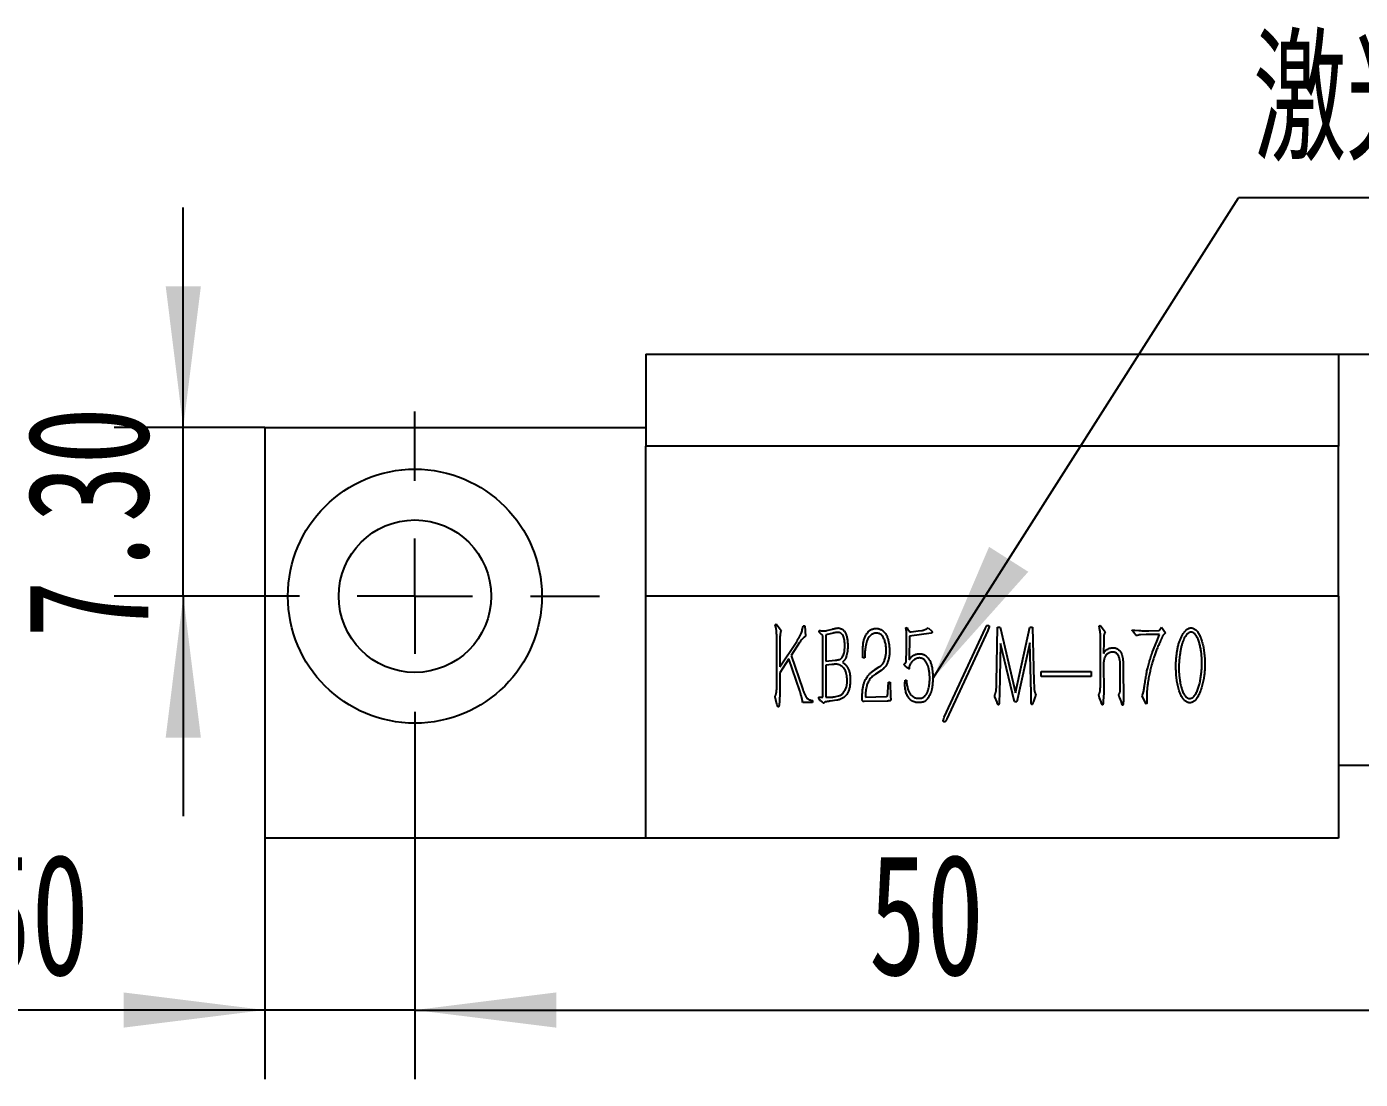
# Model space of a CAD drawing. Header units: millimetres. Extents: x 0 to 210, y 0 to 297.
# Drawn here: x 81.69 to 120.2, y 108.86 to 139.24 of the extents above; entities that cross this region are included whole.
import ezdxf

# ---------------------------------------------------------------- set-up
doc = ezdxf.new("R2010")
doc.units = ezdxf.units.MM
doc.layers.add('根据设置的颜色创建', color=7, linetype='Continuous', lineweight=25)
doc.styles.add('SLDTEXTSTYLE0', font='TXT', dxfattribs={"width": 0.7, "bigfont": 'bigfont'})
doc.styles.add('SLDTEXTSTYLE5', font='TXT', dxfattribs={"width": 0.7})
doc.dimstyles.new('SLDDIMSTYLE12', dxfattribs={"dimtxt": 0.18, "dimasz": 4.08, "dimexe": 0, "dimexo": 0.0625, "dimgap": 0, "dimtad": 0, "dimtih": 1, "dimtoh": 1, "dimdec": 0, "dimrnd": 1e-09, "dimzin": 0, "dimdsep": 46, "dimtxsty": 'Standard', "dimsah": 1, "dimcen": 0.09, "dimadec": 0, "dimazin": 0, "dimtfac": 4.08, "dimtdec": 0, "dimtofl": 0, "dimtmove": 0, "dimatfit": 3, "dimfxl": 0, "dimfrac": 2, "dimtolj": 1, "dimtzin": 0, "dimarcsym": 0})
doc.dimstyles.new('SLDDIMSTYLE16', dxfattribs={"dimtxt": 3.5, "dimasz": 4.08, "dimexe": 0, "dimexo": 0.0625, "dimgap": 0.875, "dimtad": 2, "dimlfac": 1.5, "dimrnd": 1e-09, "dimzin": 12, "dimdsep": 46, "dimtxsty": 'SLDTEXTSTYLE5', "dimsah": 1, "dimcen": 0.09, "dimadec": 0, "dimazin": 3, "dimtfac": 1, "dimtofl": 0, "dimtmove": 0, "dimatfit": 3, "dimfxl": 0, "dimfrac": 2, "dimtolj": 1, "dimtzin": 12, "dimarcsym": 0})
doc.dimstyles.new('SLDDIMSTYLE8', dxfattribs={"dimtxt": 3.5, "dimasz": 4.08, "dimexe": 0, "dimexo": 0.0625, "dimgap": 0.875, "dimtad": 2, "dimlfac": 1.5, "dimrnd": 1e-09, "dimzin": 4, "dimdsep": 46, "dimtxsty": 'SLDTEXTSTYLE5', "dimsah": 1, "dimcen": 0.09, "dimadec": 0, "dimazin": 1, "dimtfac": 1, "dimtmove": 0, "dimatfit": 0, "dimfxl": 0, "dimfrac": 2, "dimtolj": 1, "dimtzin": 12, "dimarcsym": 0})

# ---------------------------------------------------------------- blocks, each defined once
blk = doc.blocks.new('_D_22')
at = {"layer": '根据设置的颜色创建'}
for p, q in [((86.214, 127.669), (86.214, 134.019)), ((88.57, 127.669), (84.214, 127.669)), ((86.214, 122.802), (86.214, 127.669)), ((87.57, 122.802), (84.214, 122.802)), ((86.214, 122.802), (86.214, 116.452))]:
    blk.add_line(p, q, dxfattribs=at)
for points in [[(86.214, 127.669), (86.722, 131.749), (85.706, 131.749)], [(86.214, 122.802), (85.706, 118.722), (86.722, 118.722)]]:
    blk.add_solid(points, dxfattribs=at)
at = {"layer": '根据设置的颜色创建', "insert": (81.702, 121.598), "char_height": 3.5, "attachment_point": 1, "rotation": 90, "style": 'SLDTEXTSTYLE5'}
blk.add_mtext('7.30', dxfattribs=at)
blk = doc.blocks.new('_D_23')
at = {"layer": '根据设置的颜色创建'}
for p, q in [((92.903, 117.469), (92.903, 108.857)), ((126.236, 117.469), (126.236, 108.857)), ((92.903, 110.857), (126.236, 110.857))]:
    blk.add_line(p, q, dxfattribs=at)
for points in [[(92.903, 110.857), (96.983, 110.349), (96.983, 111.365)], [(126.236, 110.857), (122.156, 111.365), (122.156, 110.349)]]:
    blk.add_solid(points, dxfattribs=at)
at = {"layer": '根据设置的颜色创建', "insert": (106.004, 115.369), "char_height": 3.5, "attachment_point": 1, "style": 'SLDTEXTSTYLE5'}
blk.add_mtext('50', dxfattribs=at)
blk = doc.blocks.new('_D_24')
at = {"layer": '根据设置的颜色创建'}
for p, q in [((92.903, 117.469), (92.903, 108.857)), ((88.57, 115.819), (88.57, 108.857)), ((88.57, 110.857), (76.828, 110.857)), ((92.903, 110.857), (88.57, 110.857)), ((92.903, 110.857), (99.253, 110.857))]:
    blk.add_line(p, q, dxfattribs=at)
for points in [[(88.57, 110.857), (84.49, 111.365), (84.49, 110.349)], [(92.903, 110.857), (96.983, 110.349), (96.983, 111.365)]]:
    blk.add_solid(points, dxfattribs=at)
at = {"layer": '根据设置的颜色创建', "insert": (76.828, 115.369), "char_height": 3.5, "attachment_point": 1, "style": 'SLDTEXTSTYLE5'}
blk.add_mtext('6.50', dxfattribs=at)
blk = doc.blocks.new('SW_NOTE_0_3')
at = {"layer": '根据设置的颜色创建', "color": 0}
blk.add_line((12.12, 0), (0, 0), dxfattribs=at)
at = {"layer": '根据设置的颜色创建', "color": 0, "insert": (0.412, 4.572), "char_height": 3.5, "attachment_point": 1, "style": 'SLDTEXTSTYLE0'}
blk.add_mtext('激光打标', dxfattribs=at)
blk = doc.blocks.new('SW_CENTERMARKSYMBOL_6')
at = {"layer": '根据设置的颜色创建', "color": 0}
for p, q in [((0, 3.333), (0, 5.333)), ((0, 0), (0, 1.667)), ((-3.333, 0), (-5.333, 0)), ((0, 0), (-1.667, 0)), ((0, 0), (0, -1.667)), ((0, 0), (1.667, 0)), ((3.333, 0), (5.333, 0)), ((0, -3.333), (0, -5.333))]:
    blk.add_line(p, q, dxfattribs=at)

msp = doc.modelspace()

# ---------------------------------------------------------------- linework, layer by layer
at = {"color": 7, "linetype": 'Continuous', "lineweight": 25}
for p, q in [((99.5696, 129.7852), (119.5696, 129.7852)), ((99.5696, 129.7852), (99.5696, 127.1352)), ((119.5696, 129.7852), (119.5696, 127.1352)), ((119.5696, 129.7852), (130.5696, 129.7852)), ((88.5696, 127.6685), (88.5696, 115.8185)), ((88.5696, 127.6685), (99.5696, 127.6685)), ((99.5696, 122.8018), (99.5696, 127.1352)), ((119.5696, 127.1352), (99.5696, 127.1352)), ((119.5696, 122.8018), (119.5696, 127.1352)), ((119.5696, 122.8018), (99.5696, 122.8018)), ((99.5696, 115.8185), (99.5696, 122.8018)), ((119.5696, 122.8018), (119.5696, 115.8185)), ((103.308, 121.9719), (103.3383, 122.0052)), ((103.3214, 121.9182), (103.308, 121.9719)), ((103.3383, 122.0052), (103.4755, 121.8074)), ((104.0965, 121.8645), (104.1134, 121.9451)), ((104.1134, 121.9451), (104.1572, 121.9451)), ((104.1572, 121.9451), (104.184, 121.6463)), ((104.98, 121.7368), (104.7722, 121.6831)), ((104.7956, 121.8108), (104.9636, 121.8541)), ((107.0797, 121.8844), (107.1135, 121.8979)), ((107.0931, 121.7805), (107.0797, 121.8844)), ((107.1702, 121.7974), (107.1906, 121.7706)), ((107.8081, 121.7368), (107.1836, 121.6497)), ((107.2308, 121.777), (107.3014, 121.7805)), ((107.3014, 121.7805), (107.4322, 121.8004)), ((107.4322, 121.8004), (107.5431, 121.8138)), ((107.6067, 121.8307), (107.6569, 121.8511)), ((107.6972, 121.8675), (107.7275, 121.8879)), ((107.7275, 121.8879), (107.825, 121.7905)), ((108.1884, 119.307), (109.3797, 121.8745)), ((109.4503, 121.8138), (108.262, 119.2602)), ((109.4836, 121.9148), (109.4503, 121.8138)), ((109.6989, 120.3207), (109.7223, 121.9113)), ((109.7223, 121.9113), (109.8028, 121.9113)), ((109.8028, 121.9113), (110.2423, 120.012)), ((110.2423, 120.012), (110.6555, 121.9113)), ((110.6555, 121.9113), (110.7326, 121.9113)), ((110.7326, 121.9113), (110.7793, 120.3372)), ((112.6582, 121.9346), (112.6885, 121.965)), ((112.6716, 121.8809), (112.6582, 121.9346)), ((112.6885, 121.965), (112.8362, 121.7706)), ((113.6248, 121.8243), (113.6919, 121.8173)), ((113.6949, 121.7169), (113.6248, 121.7974)), ((113.6919, 121.8173), (113.8092, 121.8108)), ((114.0911, 121.8039), (114.3899, 121.8108)), ((114.3899, 121.8108), (114.46, 121.9113)), ((114.46, 121.9113), (114.5779, 121.7402)), ((114.5779, 121.7402), (114.4973, 121.6662)), ((103.3517, 120.2735), (103.3517, 121.5826)), ((103.4387, 121.5354), (103.4387, 120.7603)), ((103.4387, 120.7603), (103.932, 121.4986)), ((104.0095, 121.4648), (103.7709, 121.0859)), ((104.6847, 119.8877), (104.6847, 121.6632)), ((104.7722, 121.6831), (104.7722, 120.9248)), ((107.0931, 121.2669), (107.0966, 121.5255)), ((107.1836, 121.6497), (107.1737, 120.9681)), ((109.8098, 121.435), (109.7829, 119.9851)), ((110.2155, 119.7535), (109.8098, 121.435)), ((110.6555, 121.4548), (110.2796, 119.75)), ((110.6958, 120.0016), (110.6555, 121.4548)), ((112.702, 120.2298), (112.702, 121.5453)), ((112.7925, 121.4916), (112.789, 121.1496)), ((113.7958, 121.6796), (113.762, 121.6662)), ((114.017, 121.693), (113.856, 121.6865)), ((114.205, 121.1998), (114.3258, 121.4986)), ((114.3258, 121.4986), (114.4063, 121.693)), ((103.7037, 120.992), (103.4387, 120.5922)), ((104.016, 120.0657), (103.7037, 120.992)), ((103.7709, 121.0859), (104.1, 120.1124)), ((104.7722, 120.9248), (105.0372, 120.9547)), ((105.3156, 120.9681), (105.2455, 120.898)), ((105.8909, 121.0253), (105.8402, 121.0253)), ((105.8939, 121.1361), (105.8909, 121.0253)), ((107.0867, 120.9079), (107.0931, 121.2669)), ((112.8059, 120.985), (112.789, 120.8811)), ((103.4387, 120.5922), (103.4387, 120.012)), ((104.9432, 120.8309), (104.7722, 120.8105)), ((104.7722, 120.8105), (104.7722, 119.8877)), ((106.1693, 120.6728), (106.307, 120.7603)), ((106.3707, 120.6593), (106.2061, 120.5554)), ((107.0494, 120.8577), (107.0867, 120.9079)), ((107.1269, 120.7369), (107.0563, 120.7936)), ((107.1836, 120.7936), (107.1771, 120.7503)), ((107.2075, 120.8408), (107.1836, 120.7936)), ((110.9886, 120.6295), (112.4315, 120.6295)), ((110.9886, 120.4848), (110.9886, 120.6295)), ((112.4315, 120.6295), (112.4315, 120.4848)), ((112.789, 120.8811), (112.7925, 120.015)), ((113.2688, 120.1597), (113.2688, 120.7503)), ((113.3563, 120.7667), (113.3598, 119.7902)), ((106.5621, 120.0284), (106.5755, 120.3207)), ((106.5755, 120.3207), (106.6223, 120.3207)), ((106.6223, 120.3207), (106.6392, 119.8777)), ((107.0528, 120.2805), (107.0563, 120.3744)), ((107.0563, 120.3744), (107.0931, 120.3744)), ((110.7793, 120.3372), (110.7828, 120.1895)), ((112.4315, 120.4848), (110.9886, 120.4848)), ((103.3582, 119.6863), (103.3279, 119.8071)), ((103.4387, 120.012), (103.4288, 119.7704)), ((104.3347, 119.8037), (104.3854, 119.7902)), ((104.3854, 119.7902), (104.3854, 119.7331)), ((104.5878, 119.8877), (104.6847, 119.8877)), ((105.0844, 119.7972), (104.8895, 119.7704)), ((106.5382, 119.7768), (105.8705, 119.7599)), ((105.9177, 120.0284), (105.9108, 119.8877)), ((105.9108, 119.8877), (106.5114, 119.9076)), ((109.7123, 119.7465), (109.6517, 119.8976)), ((109.7829, 119.9851), (109.776, 119.7768)), ((110.7022, 119.7902), (110.6958, 120.0016)), ((110.8032, 119.8777), (110.7659, 119.7634)), ((112.7154, 119.75), (112.6751, 119.8673)), ((112.7925, 120.015), (112.779, 119.7768)), ((113.3026, 119.75), (113.2553, 119.8673)), ((114.0141, 119.6898), (113.9067, 119.928)), ((113.9201, 119.9782), (113.9469, 120.0722)), ((114.0374, 119.8474), (114.0374, 119.7032)), ((104.3854, 119.7331), (104.1, 119.7331)), ((110.2796, 119.75), (110.2155, 119.7535)), ((112.7288, 119.7062), (112.7154, 119.75)), ((114.0374, 119.7032), (114.0141, 119.6898)), ((108.1646, 119.2334), (108.1884, 119.307)), ((130.5696, 117.9158), (119.5696, 117.9158)), ((99.5696, 115.8185), (88.5696, 115.8185)), ((119.5696, 115.8185), (99.5696, 115.8185))]:
    msp.add_line(p, q, dxfattribs=at)
for radius in [3.6667, 2.2]:
    msp.add_circle((92.903, 122.8018), radius, dxfattribs=at)
for points, knots in [([(103.3517, 121.5826), (103.3518, 121.5917), (103.352, 121.6113), (103.3506, 121.6426), (103.3498, 121.6781), (103.3483, 121.7162), (103.3466, 121.7537), (103.3439, 121.7872), (103.3417, 121.815), (103.3378, 121.845), (103.3303, 121.8787), (103.3244, 121.905), (103.3214, 121.9182)], [0, 0, 0, 0, 0.0809266, 0.1736709, 0.2781812, 0.3959753, 0.5123641, 0.6112215, 0.6939473, 0.7607458, 0.8793459, 1, 1, 1, 1]), ([(103.4755, 121.8074), (103.4716, 121.7965), (103.4645, 121.7772), (103.4578, 121.7532), (103.4543, 121.7341), (103.4513, 121.7166), (103.4484, 121.6945), (103.4444, 121.6578), (103.439, 121.6043), (103.4388, 121.5594), (103.4387, 121.5354)], [0, 0, 0, 0, 0.1259381, 0.2229721, 0.2706793, 0.3364415, 0.4164578, 0.5125672, 0.7386721, 1, 1, 1, 1]), ([(103.932, 121.4986), (103.9349, 121.5034), (103.9426, 121.5158), (103.9565, 121.5386), (103.975, 121.5701), (103.9964, 121.6078), (104.0182, 121.6476), (104.0376, 121.6843), (104.0525, 121.7165), (104.0688, 121.7535), (104.0832, 121.8025), (104.0918, 121.8428), (104.0965, 121.8645)], [0, 0, 0, 0, 0.0420114, 0.1082946, 0.1982224, 0.3128765, 0.4307555, 0.534804, 0.6218033, 0.6940469, 0.8345848, 1, 1, 1, 1]), ([(104.6847, 121.6632), (104.6765, 121.6694), (104.6618, 121.6807), (104.6403, 121.6984), (104.6189, 121.7201), (104.6003, 121.742), (104.5842, 121.7606), (104.5765, 121.7736), (104.5712, 121.7836), (104.5721, 121.7938), (104.5776, 121.8018), (104.5836, 121.8118), (104.5984, 121.8147), (104.6149, 121.8085), (104.6322, 121.8032), (104.6459, 121.7987), (104.658, 121.7983), (104.6724, 121.7983), (104.6933, 121.7997), (104.7185, 121.8002), (104.7441, 121.802), (104.7661, 121.8048), (104.783, 121.8064), (104.792, 121.8096), (104.7956, 121.8108)], [0, 0, 0, 0, 0.0749326, 0.1349664, 0.2033257, 0.2966572, 0.3447826, 0.3816745, 0.407705, 0.4246661, 0.4533139, 0.4782264, 0.5057829, 0.5541505, 0.6049766, 0.638683, 0.6580557, 0.6931003, 0.743912, 0.8104198, 0.8770592, 0.9305725, 0.9721011, 1, 1, 1, 1]), ([(104.9636, 121.8541), (104.9688, 121.8555), (104.9801, 121.8585), (104.9993, 121.8622), (105.0221, 121.8675), (105.0475, 121.8723), (105.0727, 121.8782), (105.0955, 121.8811), (105.1145, 121.8843), (105.126, 121.8844), (105.1312, 121.8844)], [0, 0, 0, 0, 0.0933306, 0.2065348, 0.3437641, 0.5044154, 0.6622114, 0.7978523, 0.9095831, 1, 1, 1, 1]), ([(105.3127, 121.4548), (105.3115, 121.4698), (105.3094, 121.4983), (105.3031, 121.5387), (105.2966, 121.5748), (105.2855, 121.6161), (105.267, 121.6617), (105.2395, 121.7), (105.2141, 121.7244), (105.1942, 121.7385), (105.1733, 121.7484), (105.1455, 121.755), (105.1129, 121.758), (105.0814, 121.7564), (105.0568, 121.7519), (105.0347, 121.7481), (105.0087, 121.7424), (104.99, 121.7387), (104.98, 121.7368)], [0, 0, 0, 0, 0.0835897, 0.1593428, 0.2281078, 0.2884754, 0.3979261, 0.5006319, 0.5490576, 0.5942281, 0.6360331, 0.6770946, 0.7533151, 0.8181796, 0.8519436, 0.8933165, 0.9433931, 1, 1, 1, 1]), ([(105.1312, 121.8844), (105.1422, 121.8832), (105.1641, 121.8808), (105.1964, 121.8719), (105.227, 121.857), (105.2562, 121.8378), (105.2829, 121.8137), (105.3073, 121.7861), (105.3281, 121.7541), (105.3455, 121.7176), (105.3602, 121.6773), (105.3729, 121.6325), (105.3824, 121.583), (105.3901, 121.5304), (105.3958, 121.4776), (105.3997, 121.4274), (105.4024, 121.3811), (105.4029, 121.3516), (105.4031, 121.3375)], [0, 0, 0, 0, 0.0492563, 0.0984181, 0.1483634, 0.2006618, 0.2540878, 0.3080686, 0.3646751, 0.4238738, 0.4877465, 0.5561059, 0.6315167, 0.7122504, 0.793339, 0.8682587, 0.9371282, 1, 1, 1, 1]), ([(105.8402, 121.3375), (105.8416, 121.3564), (105.8443, 121.3929), (105.8498, 121.4458), (105.8586, 121.4945), (105.8684, 121.5405), (105.882, 121.5854), (105.9013, 121.6307), (105.9254, 121.6777), (105.9538, 121.7249), (105.985, 121.7694), (106.02, 121.8056), (106.0568, 121.8334), (106.0959, 121.8495), (106.1333, 121.86), (106.1673, 121.868), (106.198, 121.8736), (106.2174, 121.8742), (106.2265, 121.8745)], [0, 0, 0, 0, 0.0774074, 0.1496177, 0.2169452, 0.2793528, 0.3416612, 0.4084146, 0.4798594, 0.5572904, 0.6333844, 0.7013587, 0.7624229, 0.8200196, 0.8729267, 0.9208724, 0.9627148, 1, 1, 1, 1]), ([(106.233, 121.7368), (106.223, 121.7369), (106.2032, 121.7371), (106.1736, 121.7326), (106.1449, 121.7233), (106.1074, 121.7058), (106.0634, 121.6748), (106.018, 121.6263), (105.9799, 121.568), (105.951, 121.5001), (105.928, 121.4232), (105.9115, 121.3363), (105.8986, 121.2396), (105.8955, 121.1717), (105.8939, 121.1361)], [0, 0, 0, 0, 0.0391257, 0.078039, 0.1170123, 0.1572679, 0.2406481, 0.3268928, 0.4173125, 0.5127749, 0.6163185, 0.732679, 0.8602138, 1, 1, 1, 1]), ([(106.2265, 121.8745), (106.238, 121.8736), (106.261, 121.8718), (106.2947, 121.8643), (106.3274, 121.8525), (106.3693, 121.8329), (106.4179, 121.8005), (106.4599, 121.7595), (106.4887, 121.7213), (106.5089, 121.6888), (106.5276, 121.6529), (106.55, 121.6003), (106.573, 121.5304), (106.5902, 121.4425), (106.6008, 121.351), (106.6069, 121.2576), (106.6068, 121.165), (106.6015, 121.1046), (106.5989, 121.0755)], [0, 0, 0, 0, 0.03516872, 0.07047972, 0.10544311, 0.14128535, 0.21188733, 0.282887, 0.31980362, 0.35807454, 0.39980705, 0.44341963, 0.53305967, 0.62415516, 0.71711713, 0.81466814, 0.91050925, 1, 1, 1, 1]), ([(106.4915, 121.4414), (106.4866, 121.4604), (106.4771, 121.4974), (106.4589, 121.5505), (106.4362, 121.5993), (106.411, 121.6444), (106.3796, 121.6843), (106.3374, 121.7125), (106.288, 121.7317), (106.2519, 121.735), (106.233, 121.7368)], [0, 0, 0, 0, 0.1375743, 0.2683155, 0.3938931, 0.5149344, 0.6315303, 0.7462029, 0.8670985, 1, 1, 1, 1]), ([(107.0966, 121.5255), (107.0966, 121.5351), (107.0966, 121.5558), (107.0966, 121.5889), (107.0966, 121.6262), (107.0965, 121.6657), (107.097, 121.7036), (107.0956, 121.7359), (107.095, 121.7608), (107.0937, 121.7747), (107.0931, 121.7805)], [0, 0, 0, 0, 0.1130165, 0.24357, 0.389712, 0.5514425, 0.7073274, 0.8359914, 0.9315503, 1, 1, 1, 1]), ([(107.1135, 121.8979), (107.1183, 121.8854), (107.1265, 121.8643), (107.139, 121.8369), (107.1529, 121.8154), (107.1641, 121.8037), (107.1702, 121.7974)], [0, 0, 0, 0, 0.3450146, 0.5819011, 0.7761808, 1, 1, 1, 1]), ([(107.1906, 121.7706), (107.1984, 121.7714), (107.2119, 121.7728), (107.2252, 121.7758), (107.2308, 121.777)], [0, 0, 0, 0, 0.5771569, 1, 1, 1, 1]), ([(107.5431, 121.8138), (107.5534, 121.8155), (107.5752, 121.819), (107.5959, 121.8267), (107.6067, 121.8307)], [0, 0, 0, 0, 0.4758158, 1, 1, 1, 1]), ([(107.6569, 121.8511), (107.6621, 121.853), (107.6712, 121.8564), (107.6827, 121.8617), (107.6911, 121.8651), (107.6955, 121.8669), (107.6972, 121.8675)], [0, 0, 0, 0, 0.3800053, 0.6667093, 0.8768775, 1, 1, 1, 1]), ([(107.825, 121.7905), (107.8285, 121.7856), (107.8347, 121.777), (107.8383, 121.7624), (107.8341, 121.7519), (107.8308, 121.7424), (107.8206, 121.7368), (107.8128, 121.7368), (107.8081, 121.7368)], [0, 0, 0, 0, 0.24146907, 0.42382985, 0.56887558, 0.68767676, 0.81298245, 1, 1, 1, 1]), ([(109.3797, 121.8745), (109.3829, 121.8841), (109.3886, 121.9015), (109.3982, 121.9244), (109.4086, 121.9405), (109.4188, 121.9518), (109.4303, 121.9571), (109.4424, 121.9587), (109.4556, 121.9557), (109.4686, 121.9502), (109.4794, 121.9428), (109.4875, 121.9344), (109.4885, 121.9236), (109.4853, 121.9178), (109.4836, 121.9148)], [0, 0, 0, 0, 0.1663078, 0.2997963, 0.4035507, 0.4802221, 0.5432723, 0.6061474, 0.6779181, 0.7604956, 0.8364447, 0.892328, 0.9441167, 1, 1, 1, 1]), ([(112.702, 121.5453), (112.7021, 121.5611), (112.7023, 121.5906), (112.701, 121.6319), (112.7002, 121.667), (112.6983, 121.7053), (112.6939, 121.748), (112.6871, 121.7959), (112.6788, 121.8398), (112.6739, 121.8678), (112.6716, 121.8809)], [0, 0, 0, 0, 0.1398568, 0.262083, 0.3666491, 0.4521495, 0.6030315, 0.7473124, 0.8818859, 1, 1, 1, 1]), ([(112.8362, 121.7706), (112.8301, 121.7592), (112.8191, 121.7388), (112.8058, 121.7092), (112.7966, 121.6808), (112.7945, 121.6541), (112.7931, 121.6254), (112.793, 121.5914), (112.7923, 121.5455), (112.7924, 121.5109), (112.7925, 121.4916)], [0, 0, 0, 0, 0.1346742, 0.242379, 0.3381802, 0.4444295, 0.5206473, 0.6383296, 0.7992695, 1, 1, 1, 1]), ([(113.6248, 121.7974), (113.6221, 121.801), (113.618, 121.8066), (113.6131, 121.8151), (113.6173, 121.8219), (113.6219, 121.8233), (113.6248, 121.8243)], [0, 0, 0, 0, 0.3942395, 0.6034202, 0.7482901, 1, 1, 1, 1]), ([(113.7421, 121.6662), (113.7394, 121.6675), (113.7323, 121.6711), (113.7223, 121.6821), (113.7088, 121.6971), (113.6999, 121.7098), (113.6949, 121.7169)], [0, 0, 0, 0, 0.1305021, 0.3366602, 0.6289044, 1, 1, 1, 1]), ([(113.8092, 121.8108), (113.8369, 121.8089), (113.8894, 121.8051), (113.9641, 121.8022), (114.0305, 121.8013), (114.0719, 121.803), (114.0911, 121.8039)], [0, 0, 0, 0, 0.2948825, 0.5593856, 0.7954929, 1, 1, 1, 1]), ([(114.4063, 121.693), (114.3826, 121.6934), (114.3372, 121.694), (114.2724, 121.6947), (114.2139, 121.6942), (114.1621, 121.6954), (114.1166, 121.6943), (114.0777, 121.6946), (114.0452, 121.6942), (114.0257, 121.6934), (114.017, 121.693)], [0, 0, 0, 0, 0.1826315, 0.3499258, 0.4993369, 0.6334299, 0.7496456, 0.8492531, 0.9335459, 1, 1, 1, 1]), ([(114.8772, 120.8443), (114.8788, 120.8765), (114.8821, 120.9424), (114.8912, 121.0434), (114.9045, 121.1487), (114.9199, 121.257), (114.9413, 121.3639), (114.9686, 121.4655), (115.0035, 121.5595), (115.0383, 121.6317), (115.0678, 121.6846), (115.089, 121.72), (115.1102, 121.7513), (115.1296, 121.7793), (115.1493, 121.8028), (115.168, 121.8229), (115.1863, 121.8389), (115.2093, 121.8546), (115.2372, 121.8685), (115.2694, 121.881), (115.3005, 121.888), (115.3208, 121.8879), (115.3306, 121.8879)], [0, 0, 0, 0, 0.0791699, 0.1622043, 0.2492283, 0.3402703, 0.4308829, 0.517075, 0.5988108, 0.67699, 0.7138333, 0.7476531, 0.7785029, 0.8065422, 0.8314259, 0.8539053, 0.8738364, 0.8911274, 0.9222877, 0.9501369, 0.9759474, 1, 1, 1, 1]), ([(115.3272, 121.7671), (115.3195, 121.7665), (115.3034, 121.7654), (115.2788, 121.7578), (115.2527, 121.7462), (115.2244, 121.7293), (115.1941, 121.7037), (115.164, 121.6649), (115.1327, 121.6141), (115.1001, 121.5513), (115.069, 121.4774), (115.0426, 121.3927), (115.0195, 121.2988), (115.0031, 121.198), (114.9892, 121.0973), (114.9776, 121.0027), (114.9694, 120.917), (114.9662, 120.8629), (114.9647, 120.8373)], [0, 0, 0, 0, 0.0217136, 0.045628, 0.0723106, 0.1024098, 0.1387018, 0.1840685, 0.2405762, 0.307741, 0.3840881, 0.4673451, 0.5586265, 0.6576861, 0.7562386, 0.8465169, 0.92758, 1, 1, 1, 1]), ([(115.619, 121.0755), (115.6166, 121.0999), (115.612, 121.1472), (115.6038, 121.2155), (115.5936, 121.279), (115.5793, 121.3572), (115.5559, 121.4508), (115.5253, 121.5405), (115.4969, 121.6075), (115.4734, 121.6504), (115.4494, 121.6866), (115.4227, 121.7143), (115.3968, 121.7358), (115.3724, 121.752), (115.3496, 121.7633), (115.3342, 121.7659), (115.3272, 121.7671)], [0, 0, 0, 0, 0.0930556, 0.1806196, 0.261585, 0.3371773, 0.4825854, 0.627771, 0.6971505, 0.7588704, 0.813198, 0.861755, 0.9042487, 0.9411046, 0.9729496, 1, 1, 1, 1]), ([(115.3306, 121.8879), (115.34, 121.8863), (115.3598, 121.8828), (115.3891, 121.8699), (115.4202, 121.8528), (115.4533, 121.8306), (115.4863, 121.8007), (115.5168, 121.7611), (115.5459, 121.7131), (115.5811, 121.6365), (115.6194, 121.5328), (115.6501, 121.4241), (115.6699, 121.3333), (115.6829, 121.2609), (115.693, 121.184), (115.7052, 121.0761), (115.7138, 120.9376), (115.7156, 120.8261), (115.7165, 120.7702)], [0, 0, 0, 0, 0.0227293, 0.0480077, 0.0760707, 0.1077732, 0.1431726, 0.1821589, 0.2272172, 0.2772795, 0.3836503, 0.4916982, 0.5473578, 0.6062124, 0.6678961, 0.7329792, 0.8662171, 1, 1, 1, 1]), ([(104.184, 121.6463), (104.1755, 121.6408), (104.1592, 121.6304), (104.1403, 121.6151), (104.1246, 121.6017), (104.1109, 121.5876), (104.0945, 121.5702), (104.0701, 121.5432), (104.0403, 121.5086), (104.0194, 121.4789), (104.0095, 121.4648)], [0, 0, 0, 0, 0.1202502, 0.2277945, 0.2875907, 0.3652759, 0.4596487, 0.5707662, 0.796336, 1, 1, 1, 1]), ([(105.0372, 120.9547), (105.0508, 120.9565), (105.0764, 120.9598), (105.1119, 120.965), (105.142, 120.9709), (105.1678, 120.9754), (105.1905, 120.9849), (105.2104, 121.0006), (105.2296, 121.0212), (105.2522, 121.057), (105.2763, 121.1068), (105.2974, 121.1711), (105.3098, 121.2394), (105.3135, 121.3106), (105.3125, 121.3828), (105.3126, 121.431), (105.3127, 121.4548)], [0, 0, 0, 0, 0.062405, 0.1173433, 0.1633543, 0.2019702, 0.2364368, 0.2741508, 0.3163163, 0.3642234, 0.4657631, 0.5673755, 0.6716763, 0.7805046, 0.8913837, 1, 1, 1, 1]), ([(105.4031, 121.3375), (105.4017, 121.315), (105.3988, 121.2694), (105.3903, 121.2005), (105.3774, 121.1298), (105.3622, 121.0712), (105.3481, 121.0274), (105.3376, 121.0012), (105.3281, 120.9811), (105.3193, 120.9719), (105.3156, 120.9681)], [0, 0, 0, 0, 0.1765416, 0.3565476, 0.5421644, 0.7374739, 0.8287688, 0.9013706, 0.9587145, 1, 1, 1, 1]), ([(105.8402, 121.0253), (105.8391, 121.0413), (105.8371, 121.072), (105.8351, 121.1157), (105.8342, 121.155), (105.8334, 121.2029), (105.8347, 121.2633), (105.8383, 121.312), (105.8402, 121.3375)], [0, 0, 0, 0, 0.1545901, 0.2947137, 0.4204171, 0.5317754, 0.7545206, 1, 1, 1, 1]), ([(106.307, 120.7603), (106.3181, 120.7676), (106.3392, 120.7817), (106.3685, 120.804), (106.3933, 120.8275), (106.4155, 120.852), (106.4341, 120.8817), (106.451, 120.9174), (106.4675, 120.9602), (106.4874, 121.0264), (106.5067, 121.1141), (106.5158, 121.222), (106.5105, 121.3316), (106.4979, 121.4042), (106.4915, 121.4414)], [0, 0, 0, 0, 0.0529519, 0.101614, 0.1471025, 0.1893818, 0.2335121, 0.28658, 0.3470225, 0.4170563, 0.5628017, 0.7051597, 0.849158, 1, 1, 1, 1]), ([(112.789, 121.1496), (112.7988, 121.1652), (112.8171, 121.1944), (112.8484, 121.2337), (112.8853, 121.267), (112.9318, 121.29), (112.9819, 121.3079), (113.017, 121.3121), (113.0341, 121.3141)], [0, 0, 0, 0, 0.1789247, 0.3344491, 0.4860893, 0.6573728, 0.8339021, 1, 1, 1, 1]), ([(113.0341, 121.3141), (113.053, 121.314), (113.0911, 121.3138), (113.1379, 121.3027), (113.1737, 121.2883), (113.1999, 121.2737), (113.2247, 121.2552), (113.248, 121.2333), (113.2692, 121.2087), (113.2879, 121.1814), (113.3038, 121.1515), (113.3214, 121.1067), (113.3375, 121.0432), (113.3492, 120.9588), (113.3552, 120.8654), (113.3559, 120.8004), (113.3563, 120.7667)], [0, 0, 0, 0, 0.0781929, 0.1569811, 0.1969373, 0.2377367, 0.2803598, 0.3244769, 0.3696667, 0.4145227, 0.4611193, 0.5090913, 0.6133069, 0.7310513, 0.8608685, 1, 1, 1, 1]), ([(113.762, 121.6662), (113.758, 121.6653), (113.7513, 121.6638), (113.7447, 121.6655), (113.7421, 121.6662)], [0, 0, 0, 0, 0.5977121, 1, 1, 1, 1]), ([(113.856, 121.6865), (113.8441, 121.6866), (113.8237, 121.6868), (113.804, 121.6817), (113.7958, 121.6796)], [0, 0, 0, 0, 0.5812523, 1, 1, 1, 1]), ([(114.4973, 121.6662), (114.4937, 121.6573), (114.4872, 121.6412), (114.4773, 121.6192), (114.4702, 121.6009), (114.4644, 121.5876), (114.4595, 121.5765), (114.4546, 121.5651), (114.448, 121.5498), (114.4396, 121.5308), (114.4298, 121.5078), (114.4176, 121.4814), (114.4043, 121.4511), (114.3849, 121.4063), (114.3601, 121.3502), (114.3328, 121.2852), (114.309, 121.225), (114.2805, 121.15), (114.2477, 121.055), (114.2104, 120.9346), (114.1735, 120.803), (114.1372, 120.6605), (114.1026, 120.5098), (114.0798, 120.3807), (114.0649, 120.278), (114.0544, 120.2042), (114.0479, 120.1335), (114.0421, 120.0667), (114.0388, 120.0044), (114.0368, 119.9472), (114.0361, 119.8955), (114.037, 119.8628), (114.0374, 119.8474)], [0, 0, 0, 0, 0.0150839, 0.0276818, 0.0381763, 0.0461837, 0.0507743, 0.0573667, 0.0659609, 0.0771438, 0.0903286, 0.1056218, 0.1231564, 0.1429336, 0.1830749, 0.2204208, 0.2546375, 0.2858333, 0.3475977, 0.4139426, 0.4857581, 0.5644288, 0.6471387, 0.7309777, 0.7721665, 0.8116833, 0.8491897, 0.8847929, 0.9179638, 0.9482105, 0.9755488, 1, 1, 1, 1]), ([(106.5989, 121.0755), (106.5936, 121.0455), (106.5829, 120.9851), (106.5598, 120.9124), (106.5383, 120.857), (106.5201, 120.8202), (106.5016, 120.7871), (106.4736, 120.7483), (106.4307, 120.7045), (106.3913, 120.6749), (106.3707, 120.6593)], [0, 0, 0, 0, 0.1863292, 0.3754384, 0.4661032, 0.5496347, 0.6269394, 0.6982107, 0.8417906, 1, 1, 1, 1]), ([(107.1737, 120.9681), (107.1864, 120.9835), (107.2098, 121.0121), (107.2446, 121.0529), (107.2851, 121.0876), (107.3267, 121.11), (107.3657, 121.1258), (107.4002, 121.1339), (107.4383, 121.139), (107.465, 121.1394), (107.4789, 121.1396)], [0, 0, 0, 0, 0.1636797, 0.3019289, 0.4385332, 0.596935, 0.6857995, 0.7821362, 0.8860532, 1, 1, 1, 1]), ([(107.4789, 121.0188), (107.467, 121.0184), (107.4437, 121.0177), (107.41, 121.0118), (107.3789, 121.0011), (107.3414, 120.9827), (107.2998, 120.9557), (107.26, 120.918), (107.228, 120.8808), (107.214, 120.8535), (107.2075, 120.8408)], [0, 0, 0, 0, 0.10504, 0.2041881, 0.2995398, 0.3933548, 0.571119, 0.7319181, 0.874788, 1, 1, 1, 1]), ([(107.4789, 121.1396), (107.4927, 121.1387), (107.5188, 121.137), (107.5551, 121.1307), (107.5868, 121.1215), (107.623, 121.1034), (107.6647, 121.0707), (107.7044, 121.0318), (107.7353, 120.9938), (107.7579, 120.961), (107.7775, 120.9239), (107.7956, 120.8836), (107.8109, 120.8393), (107.8244, 120.791), (107.835, 120.7383), (107.8473, 120.6609), (107.8558, 120.5558), (107.8575, 120.4696), (107.8583, 120.4247)], [0, 0, 0, 0, 0.0461089, 0.0871548, 0.1230511, 0.1557301, 0.2218271, 0.2989394, 0.341043, 0.3852623, 0.4318275, 0.4808952, 0.532543, 0.58828, 0.6482081, 0.7120962, 0.849919, 1, 1, 1, 1]), ([(107.7678, 120.4784), (107.7667, 120.4998), (107.7646, 120.5406), (107.7582, 120.5989), (107.7517, 120.6514), (107.7405, 120.7129), (107.7214, 120.7828), (107.6961, 120.8482), (107.6708, 120.8951), (107.6501, 120.9263), (107.6264, 120.953), (107.6005, 120.9755), (107.5725, 120.9935), (107.543, 121.0072), (107.5115, 121.0159), (107.4899, 121.0178), (107.4789, 121.0188)], [0, 0, 0, 0, 0.0959679, 0.1832973, 0.2626869, 0.3328846, 0.4629342, 0.586889, 0.6460294, 0.7016334, 0.7542313, 0.805292, 0.8547234, 0.9029008, 0.9506356, 1, 1, 1, 1]), ([(113.0271, 121.1864), (113.0121, 121.1841), (112.9825, 121.1796), (112.9408, 121.1638), (112.9032, 121.1411), (112.8712, 121.1118), (112.8444, 121.0802), (112.8236, 121.0486), (112.8101, 121.0168), (112.8073, 120.9954), (112.8059, 120.985)], [0, 0, 0, 0, 0.1417168, 0.2788054, 0.4128119, 0.5497869, 0.6815323, 0.7991351, 0.9025711, 1, 1, 1, 1]), ([(113.2688, 120.7503), (113.2689, 120.77), (113.2692, 120.8052), (113.2675, 120.8516), (113.2678, 120.8854), (113.2661, 120.9098), (113.2633, 120.9309), (113.2577, 120.9545), (113.2523, 120.984), (113.244, 121.0176), (113.2336, 121.0529), (113.2179, 121.0863), (113.1977, 121.1162), (113.1741, 121.1435), (113.1451, 121.166), (113.11, 121.1805), (113.07, 121.1881), (113.0419, 121.187), (113.0271, 121.1864)], [0, 0, 0, 0, 0.1034147, 0.1842534, 0.2433539, 0.2808131, 0.3123985, 0.3550076, 0.4073303, 0.4699307, 0.5364443, 0.5998121, 0.6624788, 0.725266, 0.7885324, 0.8527761, 0.9226562, 1, 1, 1, 1]), ([(113.9469, 120.0722), (113.9505, 120.092), (113.9581, 120.1344), (113.9686, 120.2021), (113.9815, 120.2777), (113.9934, 120.3586), (114.0061, 120.4381), (114.0172, 120.5099), (114.0279, 120.5707), (114.0371, 120.6242), (114.0484, 120.6778), (114.0635, 120.7385), (114.0825, 120.8103), (114.1047, 120.8902), (114.1285, 120.9732), (114.1542, 121.0534), (114.1786, 121.1288), (114.1964, 121.1766), (114.205, 121.1998)], [0, 0, 0, 0, 0.0522433, 0.1113241, 0.1773841, 0.2507114, 0.3227673, 0.385727, 0.4388153, 0.4823889, 0.5262086, 0.5805026, 0.6443701, 0.7182408, 0.7950553, 0.8678892, 0.9361023, 1, 1, 1, 1]), ([(115.2665, 119.8474), (115.2735, 119.8475), (115.2885, 119.8477), (115.312, 119.8534), (115.337, 119.8651), (115.3644, 119.8809), (115.3926, 119.9047), (115.4197, 119.938), (115.4476, 119.9795), (115.4747, 120.0294), (115.4996, 120.085), (115.5228, 120.1434), (115.5426, 120.2041), (115.5653, 120.2885), (115.5862, 120.3986), (115.6068, 120.5326), (115.6194, 120.6649), (115.6263, 120.7728), (115.6267, 120.8582), (115.6256, 120.9262), (115.6232, 120.9991), (115.6204, 121.0495), (115.619, 121.0755)], [0, 0, 0, 0, 0.0154035, 0.0330865, 0.0530979, 0.0760925, 0.102875, 0.1340673, 0.1707465, 0.2133737, 0.2592753, 0.3053301, 0.3523638, 0.4001729, 0.4984558, 0.5999489, 0.6997171, 0.7921757, 0.8387017, 0.8885286, 0.9424109, 1, 1, 1, 1]), ([(105.3828, 120.4212), (105.3801, 120.4491), (105.3749, 120.5028), (105.3599, 120.5794), (105.3369, 120.6489), (105.3013, 120.7086), (105.2579, 120.7587), (105.2076, 120.7964), (105.1562, 120.8214), (105.1123, 120.834), (105.0742, 120.8368), (105.038, 120.8372), (104.9934, 120.8349), (104.961, 120.8323), (104.9432, 120.8309)], [0, 0, 0, 0, 0.1198417, 0.2304955, 0.3333923, 0.4312538, 0.5256739, 0.6152694, 0.6980108, 0.7691939, 0.809046, 0.860795, 0.9239441, 1, 1, 1, 1]), ([(105.2455, 120.898), (105.2606, 120.8876), (105.2879, 120.8687), (105.3196, 120.8432), (105.3411, 120.8202), (105.3575, 120.7983), (105.3762, 120.7713), (105.4027, 120.7273), (105.4339, 120.6645), (105.4551, 120.5942), (105.4662, 120.5318), (105.4713, 120.4786), (105.4745, 120.4199), (105.474, 120.3789), (105.4738, 120.3575)], [0, 0, 0, 0, 0.0891688, 0.1619494, 0.197366, 0.2422637, 0.2951179, 0.3574314, 0.4921268, 0.6356676, 0.7135918, 0.800442, 0.8958417, 1, 1, 1, 1]), ([(105.8268, 120.0687), (105.8292, 120.0874), (105.834, 120.1236), (105.8437, 120.1756), (105.8541, 120.2238), (105.8653, 120.2683), (105.8778, 120.3088), (105.8911, 120.3455), (105.9059, 120.3782), (105.9268, 120.4156), (105.9532, 120.4565), (105.9836, 120.5005), (106.0135, 120.5374), (106.0518, 120.5784), (106.1033, 120.6234), (106.1469, 120.656), (106.1693, 120.6728)], [0, 0, 0, 0, 0.0788345, 0.1518626, 0.2204186, 0.284585, 0.3431409, 0.396905, 0.4469839, 0.4927413, 0.5753355, 0.6496942, 0.7155016, 0.7731707, 0.8832533, 1, 1, 1, 1]), ([(106.2061, 120.5554), (106.1851, 120.5412), (106.1454, 120.5144), (106.0928, 120.4699), (106.0481, 120.4237), (106.0147, 120.3721), (105.9876, 120.3196), (105.9654, 120.266), (105.9469, 120.2079), (105.9345, 120.1553), (105.9264, 120.1112), (105.921, 120.0806), (105.9186, 120.0533), (105.918, 120.0364), (105.9177, 120.0284)], [0, 0, 0, 0, 0.12116378, 0.22914339, 0.32896036, 0.42722328, 0.52187484, 0.61107289, 0.70431687, 0.8135114, 0.86916281, 0.91893895, 0.9619223, 1, 1, 1, 1]), ([(107.0563, 120.7936), (107.0503, 120.7991), (107.0409, 120.8076), (107.0306, 120.8238), (107.0382, 120.8409), (107.0451, 120.8512), (107.0494, 120.8577)], [0, 0, 0, 0, 0.3257791, 0.5057076, 0.6884222, 1, 1, 1, 1]), ([(107.1771, 120.7503), (107.1767, 120.7444), (107.176, 120.734), (107.174, 120.72), (107.1722, 120.7117), (107.1718, 120.7037), (107.1639, 120.7048), (107.1562, 120.7114), (107.1429, 120.7224), (107.1328, 120.7316), (107.1269, 120.7369)], [0, 0, 0, 0, 0.1767225, 0.3102481, 0.4043476, 0.4554216, 0.4945576, 0.5977545, 0.76437, 1, 1, 1, 1]), ([(115.26, 119.7266), (115.2507, 119.7279), (115.2309, 119.7307), (115.2012, 119.7424), (115.1703, 119.7603), (115.1372, 119.784), (115.1039, 119.8166), (115.0719, 119.8587), (115.0411, 119.9106), (115.0119, 119.9713), (114.9845, 120.0389), (114.9603, 120.1117), (114.9389, 120.1885), (114.9208, 120.2685), (114.9064, 120.3496), (114.8939, 120.429), (114.8868, 120.5064), (114.8824, 120.5811), (114.8801, 120.6525), (114.8787, 120.7202), (114.8776, 120.7836), (114.8773, 120.8246), (114.8772, 120.8443)], [0, 0, 0, 0, 0.0225605, 0.0475333, 0.0757695, 0.1081349, 0.1445956, 0.1867185, 0.2343972, 0.2886724, 0.3477368, 0.4088134, 0.4722248, 0.538514, 0.6050246, 0.6691894, 0.7309484, 0.7909402, 0.848084, 0.9020337, 0.9528038, 1, 1, 1, 1]), ([(114.9647, 120.8373), (114.9643, 120.8213), (114.9636, 120.7871), (114.9629, 120.7328), (114.9642, 120.6723), (114.9665, 120.583), (114.9748, 120.4663), (114.9963, 120.3263), (115.0266, 120.1905), (115.0608, 120.0843), (115.0923, 120.0087), (115.1157, 119.9614), (115.141, 119.9235), (115.1675, 119.8946), (115.1943, 119.8741), (115.2193, 119.8594), (115.2431, 119.8494), (115.259, 119.848), (115.2665, 119.8474)], [0, 0, 0, 0, 0.0441103, 0.0936692, 0.1491438, 0.2100939, 0.33866, 0.4697015, 0.5984122, 0.7199022, 0.7751248, 0.8231113, 0.8643467, 0.8997335, 0.9301984, 0.9564777, 0.9793597, 1, 1, 1, 1]), ([(115.7165, 120.7702), (115.7134, 120.7254), (115.7071, 120.6334), (115.6923, 120.4925), (115.6674, 120.346), (115.6378, 120.2222), (115.6068, 120.1242), (115.5817, 120.0531), (115.5532, 119.9863), (115.5236, 119.9237), (115.4922, 119.868), (115.4589, 119.8219), (115.4251, 119.7854), (115.3897, 119.7598), (115.355, 119.7421), (115.3218, 119.7312), (115.2902, 119.7249), (115.2698, 119.726), (115.26, 119.7266)], [0, 0, 0, 0, 0.11001, 0.2260934, 0.34727, 0.4740069, 0.5378784, 0.599186, 0.6587298, 0.7159777, 0.7689475, 0.8151925, 0.8551392, 0.8903309, 0.9217684, 0.9500369, 0.976023, 1, 1, 1, 1]), ([(103.3279, 119.8071), (103.3243, 119.8195), (103.318, 119.8411), (103.3113, 119.869), (103.3067, 119.8871), (103.3034, 119.9005), (103.3086, 119.9157), (103.3169, 119.9353), (103.326, 119.9582), (103.3344, 119.9824), (103.339, 120.0112), (103.3438, 120.0467), (103.3471, 120.0867), (103.3504, 120.122), (103.3507, 120.154), (103.3513, 120.1863), (103.3519, 120.2271), (103.3518, 120.2571), (103.3517, 120.2735)], [0, 0, 0, 0, 0.0814409, 0.1418002, 0.1806025, 0.1996841, 0.2275858, 0.2782654, 0.3355482, 0.3828348, 0.4392327, 0.519388, 0.6086621, 0.69255, 0.7427527, 0.8107288, 0.8964795, 1, 1, 1, 1]), ([(104.7722, 119.8877), (104.7866, 119.8866), (104.8129, 119.8847), (104.8489, 119.883), (104.8776, 119.8831), (104.9012, 119.8838), (104.9238, 119.8872), (104.9503, 119.8896), (104.9825, 119.8947), (105.0321, 119.9003), (105.0932, 119.9122), (105.1521, 119.9274), (105.1943, 119.9463), (105.2238, 119.966), (105.252, 119.9914), (105.2864, 120.0317), (105.3228, 120.0861), (105.3543, 120.1542), (105.3733, 120.2224), (105.3822, 120.2898), (105.3851, 120.356), (105.3835, 120.3996), (105.3828, 120.4212)], [0, 0, 0, 0, 0.0449027, 0.0820077, 0.1118719, 0.1340365, 0.1553039, 0.1827679, 0.2165557, 0.256536, 0.3377303, 0.4100843, 0.4446441, 0.4810603, 0.5197156, 0.5620502, 0.6455927, 0.7220844, 0.7942972, 0.8644938, 0.9330452, 1, 1, 1, 1]), ([(105.4738, 120.3575), (105.473, 120.3373), (105.4714, 120.2979), (105.4659, 120.2405), (105.4579, 120.1863), (105.4478, 120.1352), (105.4343, 120.0877), (105.4183, 120.0437), (105.3979, 120.0043), (105.3757, 119.968), (105.3497, 119.9354), (105.3199, 119.9067), (105.288, 119.8798), (105.2525, 119.8567), (105.2144, 119.8361), (105.1732, 119.82), (105.1299, 119.8062), (105.0998, 119.8002), (105.0844, 119.7972)], [0, 0, 0, 0, 0.0806654, 0.1569573, 0.2297116, 0.2991316, 0.3643536, 0.4264201, 0.4848976, 0.5409688, 0.5959404, 0.6505778, 0.7054541, 0.7616846, 0.8192942, 0.8776672, 0.9378247, 1, 1, 1, 1]), ([(107.469, 119.7331), (107.4463, 119.7327), (107.4042, 119.7319), (107.3437, 119.7392), (107.2888, 119.7589), (107.2369, 119.7897), (107.1877, 119.8319), (107.1458, 119.8846), (107.1119, 119.941), (107.0886, 120.0004), (107.0727, 120.0638), (107.0604, 120.1334), (107.0518, 120.2069), (107.0525, 120.2564), (107.0528, 120.2805)], [0, 0, 0, 0, 0.08653899, 0.16050464, 0.2308257, 0.30698397, 0.38940461, 0.47651342, 0.56231156, 0.63914008, 0.71880873, 0.81123774, 0.9084079, 1, 1, 1, 1]), ([(107.0931, 120.3744), (107.0944, 120.3557), (107.0969, 120.3186), (107.1047, 120.2632), (107.1152, 120.2067), (107.1298, 120.15), (107.1461, 120.0957), (107.1661, 120.0466), (107.1919, 120.0008), (107.2255, 119.9563), (107.2668, 119.914), (107.3088, 119.8854), (107.3471, 119.8689), (107.3799, 119.8598), (107.4165, 119.8552), (107.4421, 119.8543), (107.4556, 119.8539)], [0, 0, 0, 0, 0.0798299, 0.158012, 0.2375681, 0.3239934, 0.4066286, 0.4782975, 0.5486147, 0.6296011, 0.7142552, 0.7990234, 0.8435015, 0.8909991, 0.9428879, 1, 1, 1, 1]), ([(107.4556, 119.8539), (107.4714, 119.854), (107.5034, 119.8541), (107.5436, 119.8635), (107.5752, 119.8786), (107.5997, 119.8959), (107.6247, 119.9188), (107.6499, 119.9464), (107.6732, 119.9784), (107.6945, 120.0127), (107.7114, 120.0498), (107.7293, 120.1033), (107.7458, 120.1758), (107.761, 120.269), (107.769, 120.371), (107.7682, 120.4417), (107.7678, 120.4784)], [0, 0, 0, 0, 0.0606592, 0.1230157, 0.1569713, 0.1950192, 0.2379331, 0.2871548, 0.3387029, 0.3902351, 0.4421881, 0.4954486, 0.6070102, 0.7278328, 0.8590109, 1, 1, 1, 1]), ([(107.8583, 120.4247), (107.8575, 120.4046), (107.8559, 120.3658), (107.8533, 120.3096), (107.8485, 120.2574), (107.8425, 120.1945), (107.8304, 120.1227), (107.8115, 120.0429), (107.7849, 119.9694), (107.7495, 119.9032), (107.7093, 119.8456), (107.667, 119.7989), (107.6223, 119.7658), (107.5751, 119.7444), (107.5236, 119.735), (107.4879, 119.7337), (107.469, 119.7331)], [0, 0, 0, 0, 0.0681003, 0.1317335, 0.1909949, 0.2458303, 0.3461354, 0.4376507, 0.5239372, 0.6104707, 0.6915968, 0.7616202, 0.8235943, 0.8789777, 0.9357733, 1, 1, 1, 1]), ([(109.6517, 119.8976), (109.65, 119.9052), (109.6466, 119.9201), (109.6483, 119.9436), (109.6534, 119.9688), (109.6636, 119.9944), (109.672, 120.0186), (109.6798, 120.0357), (109.6836, 120.0491), (109.6851, 120.0625), (109.6872, 120.0801), (109.689, 120.1006), (109.6905, 120.1212), (109.6911, 120.139), (109.6928, 120.1522), (109.6938, 120.1615), (109.6946, 120.1694), (109.695, 120.1789), (109.6955, 120.1925), (109.696, 120.2102), (109.6963, 120.2321), (109.6977, 120.2579), (109.6978, 120.2879), (109.6985, 120.3093), (109.6989, 120.3207)], [0, 0, 0, 0, 0.0540069, 0.1061099, 0.1628237, 0.2326965, 0.2982214, 0.3418246, 0.3634335, 0.3950053, 0.4357534, 0.4868582, 0.5390253, 0.5795759, 0.610999, 0.6319478, 0.644724, 0.6667317, 0.6979841, 0.7396414, 0.7905494, 0.8507423, 0.9201541, 1, 1, 1, 1]), ([(110.7828, 120.1895), (110.783, 120.1731), (110.7832, 120.1452), (110.7856, 120.1078), (110.7905, 120.0765), (110.7981, 120.0472), (110.8055, 120.0186), (110.8158, 119.9949), (110.8237, 119.9767), (110.8295, 119.963), (110.8271, 119.9494), (110.8225, 119.9326), (110.8136, 119.9079), (110.807, 119.8887), (110.8032, 119.8777)], [0, 0, 0, 0, 0.15269634, 0.25937835, 0.34836543, 0.44673226, 0.54141603, 0.62302941, 0.68519235, 0.72861751, 0.75654563, 0.81078189, 0.89222026, 1, 1, 1, 1]), ([(112.6751, 119.8673), (112.6715, 119.8779), (112.6651, 119.8966), (112.6583, 119.9216), (112.6536, 119.9394), (112.6527, 119.9555), (112.6574, 119.9736), (112.667, 119.9955), (112.6762, 120.0189), (112.6843, 120.0417), (112.688, 120.0654), (112.6903, 120.0928), (112.6924, 120.1269), (112.6965, 120.1593), (112.6989, 120.1867), (112.7004, 120.2046), (112.7014, 120.2185), (112.7018, 120.2264), (112.702, 120.2298)], [0, 0, 0, 0, 0.0900898, 0.1595365, 0.2088608, 0.238316, 0.2889467, 0.357993, 0.4312626, 0.4917463, 0.5528772, 0.624079, 0.7139402, 0.8282626, 0.8873549, 0.9356715, 0.9732167, 1, 1, 1, 1]), ([(113.2553, 119.8673), (113.2516, 119.8779), (113.245, 119.8966), (113.2357, 119.9208), (113.2317, 119.9384), (113.2297, 119.9528), (113.2333, 119.9668), (113.241, 119.9828), (113.2502, 120.0024), (113.2586, 120.0229), (113.2645, 120.047), (113.2666, 120.0758), (113.2688, 120.1144), (113.2688, 120.1434), (113.2688, 120.1597)], [0, 0, 0, 0, 0.1117773, 0.1970232, 0.256033, 0.2907049, 0.339379, 0.3967876, 0.4673862, 0.5537655, 0.6163521, 0.71219, 0.8389183, 1, 1, 1, 1]), ([(103.4288, 119.7704), (103.4282, 119.7563), (103.4272, 119.7302), (103.4243, 119.6942), (103.4204, 119.6644), (103.4161, 119.6411), (103.4113, 119.6232), (103.4068, 119.613), (103.4033, 119.6044), (103.3997, 119.6054), (103.3985, 119.6058)], [0, 0, 0, 0, 0.2455311, 0.4540007, 0.6286573, 0.7667355, 0.8717659, 0.9403513, 0.9795971, 1, 1, 1, 1]), ([(104.1, 119.7331), (104.0976, 119.746), (104.0926, 119.7727), (104.0869, 119.8139), (104.0789, 119.8552), (104.0712, 119.891), (104.0618, 119.925), (104.05, 119.9616), (104.0348, 120.01), (104.0227, 120.0458), (104.016, 120.0657)], [0, 0, 0, 0, 0.1146104, 0.2375419, 0.3626323, 0.481225, 0.5577125, 0.6697854, 0.8170619, 1, 1, 1, 1]), ([(104.1, 120.1124), (104.1021, 120.1059), (104.107, 120.0908), (104.1171, 120.0657), (104.1302, 120.0348), (104.1451, 120.0001), (104.1607, 119.9656), (104.175, 119.9352), (104.1875, 119.9109), (104.2011, 119.8856), (104.2232, 119.8591), (104.2573, 119.8346), (104.2948, 119.8141), (104.3219, 119.807), (104.3347, 119.8037)], [0, 0, 0, 0, 0.0501062, 0.1168762, 0.1988202, 0.2970866, 0.3947312, 0.477055, 0.5441026, 0.5959572, 0.6877192, 0.7947349, 0.9032189, 1, 1, 1, 1]), ([(104.7086, 119.7167), (104.7058, 119.7163), (104.6992, 119.7155), (104.6921, 119.7228), (104.6842, 119.7302), (104.6737, 119.7381), (104.6609, 119.7497), (104.6387, 119.7656), (104.6129, 119.7881), (104.5886, 119.8162), (104.5728, 119.8405), (104.5645, 119.8601), (104.562, 119.8721), (104.5613, 119.8821), (104.5737, 119.8854), (104.5819, 119.8868), (104.5878, 119.8877)], [0, 0, 0, 0, 0.0311416, 0.0743575, 0.1087919, 0.1613793, 0.2276695, 0.3109767, 0.4819897, 0.6282897, 0.7454753, 0.8231831, 0.8728054, 0.8962425, 0.9267077, 1, 1, 1, 1]), ([(104.8895, 119.7704), (104.879, 119.7686), (104.8593, 119.7653), (104.8315, 119.7624), (104.8081, 119.7583), (104.783, 119.7564), (104.7565, 119.7518), (104.7329, 119.7374), (104.7198, 119.7229), (104.7111, 119.7181), (104.7086, 119.7167)], [0, 0, 0, 0, 0.1667079, 0.3093969, 0.4342356, 0.535132, 0.7012229, 0.8455503, 0.9549807, 1, 1, 1, 1]), ([(105.8705, 119.7599), (105.8624, 119.7599), (105.8464, 119.7598), (105.83, 119.7758), (105.8231, 119.7952), (105.8197, 119.8181), (105.8174, 119.8485), (105.8163, 119.9008), (105.8186, 119.9752), (105.824, 120.0365), (105.8268, 120.0687)], [0, 0, 0, 0, 0.0695467, 0.1370818, 0.184508, 0.2515949, 0.3414314, 0.4544905, 0.7143958, 1, 1, 1, 1]), ([(106.5114, 119.9076), (106.5191, 119.9081), (106.5326, 119.9089), (106.5462, 119.9228), (106.5491, 119.9402), (106.5534, 119.9616), (106.5576, 119.9921), (106.5605, 120.0153), (106.5621, 120.0284)], [0, 0, 0, 0, 0.15405764, 0.27293573, 0.365299, 0.51533234, 0.72684499, 1, 1, 1, 1]), ([(106.6392, 119.8777), (106.6398, 119.8691), (106.6408, 119.8541), (106.6409, 119.8341), (106.6418, 119.8203), (106.6415, 119.8091), (106.6379, 119.7993), (106.6345, 119.7879), (106.6213, 119.7814), (106.6023, 119.7795), (106.5736, 119.7765), (106.5512, 119.7767), (106.5382, 119.7768)], [0, 0, 0, 0, 0.1381344, 0.2415972, 0.3185516, 0.3610667, 0.4189877, 0.4866012, 0.5389073, 0.6413797, 0.7931253, 1, 1, 1, 1]), ([(109.776, 119.7768), (109.7758, 119.7617), (109.7756, 119.7347), (109.7713, 119.7036), (109.7669, 119.6841), (109.7625, 119.6757), (109.7583, 119.6692), (109.7544, 119.6693), (109.7526, 119.6694)], [0, 0, 0, 0, 0.39263706, 0.70183588, 0.81794947, 0.90473384, 0.95666142, 1, 1, 1, 1]), ([(110.7057, 119.6898), (110.7036, 119.6939), (110.6983, 119.7042), (110.6983, 119.7261), (110.6983, 119.7553), (110.7008, 119.7776), (110.7022, 119.7902)], [0, 0, 0, 0, 0.1333426, 0.3393153, 0.6273959, 1, 1, 1, 1]), ([(112.779, 119.7768), (112.7789, 119.7615), (112.7786, 119.734), (112.7743, 119.7024), (112.7699, 119.6822), (112.7658, 119.6739), (112.7611, 119.6673), (112.7574, 119.6687), (112.7557, 119.6694)], [0, 0, 0, 0, 0.3912651, 0.7044584, 0.8230196, 0.9085617, 0.956652, 1, 1, 1, 1]), ([(113.3598, 119.7902), (113.3596, 119.7798), (113.3594, 119.7604), (113.3585, 119.7333), (113.3568, 119.7109), (113.353, 119.6884), (113.3487, 119.6722), (113.3392, 119.6554), (113.3301, 119.6598), (113.3248, 119.667), (113.3204, 119.6792), (113.3143, 119.6997), (113.3083, 119.7239), (113.3042, 119.7425), (113.3026, 119.75)], [0, 0, 0, 0, 0.131011, 0.243369, 0.3393768, 0.4152633, 0.522442, 0.5768619, 0.5992564, 0.6346652, 0.6887265, 0.7604239, 0.90415, 1, 1, 1, 1]), ([(113.9067, 119.928), (113.9087, 119.9344), (113.9123, 119.9458), (113.9162, 119.9608), (113.9189, 119.971), (113.9198, 119.9764), (113.9201, 119.9782)], [0, 0, 0, 0, 0.3900245, 0.6867967, 0.893134, 1, 1, 1, 1]), ([(103.3985, 119.6058), (103.3969, 119.6062), (103.3934, 119.6073), (103.3863, 119.6118), (103.3784, 119.6249), (103.3699, 119.6445), (103.361, 119.6659), (103.359, 119.6805), (103.3582, 119.6863)], [0, 0, 0, 0, 0.0504514, 0.1197903, 0.2644569, 0.528545, 0.8111531, 1, 1, 1, 1]), ([(109.7526, 119.6694), (109.7503, 119.6698), (109.7455, 119.6706), (109.7367, 119.6751), (109.729, 119.6901), (109.7235, 119.7076), (109.7181, 119.7242), (109.7153, 119.7349), (109.7129, 119.7418), (109.7125, 119.7453), (109.7123, 119.7465)], [0, 0, 0, 0, 0.0774336, 0.1572847, 0.313281, 0.6006799, 0.7648969, 0.8830137, 0.9617583, 1, 1, 1, 1]), ([(110.7659, 119.7634), (110.7618, 119.7529), (110.7545, 119.7345), (110.7448, 119.7106), (110.7374, 119.6948), (110.7316, 119.6838), (110.7242, 119.6788), (110.7159, 119.6768), (110.7091, 119.682), (110.707, 119.687), (110.7057, 119.6898)], [0, 0, 0, 0, 0.2820289, 0.4984012, 0.645456, 0.7239657, 0.8047578, 0.8636033, 0.9236141, 1, 1, 1, 1]), ([(112.7557, 119.6694), (112.7541, 119.6698), (112.7501, 119.6708), (112.7442, 119.6775), (112.7358, 119.6886), (112.7315, 119.6995), (112.7288, 119.7062)], [0, 0, 0, 0, 0.1003799, 0.2576773, 0.5455108, 1, 1, 1, 1]), ([(108.262, 119.2602), (108.2581, 119.2514), (108.251, 119.2352), (108.2396, 119.2132), (108.2279, 119.196), (108.2165, 119.1827), (108.2043, 119.175), (108.1922, 119.1713), (108.18, 119.1737), (108.1697, 119.1808), (108.1608, 119.1906), (108.1567, 119.2038), (108.158, 119.2187), (108.1623, 119.2282), (108.1646, 119.2334)], [0, 0, 0, 0, 0.1459597, 0.2682971, 0.374763, 0.4599859, 0.5309878, 0.5906196, 0.6467165, 0.7121361, 0.7779872, 0.8438383, 0.9142617, 1, 1, 1, 1])]:
    msp.add_open_spline(points, degree=3, knots=knots, dxfattribs=at)

# ---------------------------------------------------------------- block references
at = {"layer": '根据设置的颜色创建'}
for name, p in [('SW_NOTE_0_3', (116.6855, 134.2996)), ('SW_CENTERMARKSYMBOL_6', (92.903, 122.8018))]:
    msp.add_blockref(name, p, dxfattribs=at)

# ---------------------------------------------------------------- dimensions: what is measured, and where the dimension line sits
dim = msp.add_linear_dim(base=(86.2136, 127.6685), p1=(87.5696, 122.8018), p2=(88.5696, 127.6685), angle=90, dimstyle='SLDDIMSTYLE8', dxfattribs=at)
dim.commit()
dim.dimension.update_dxf_attribs({"geometry": '_D_22', "text_midpoint": (86.2136, 124.6653), "dimtype": 160})
for base, p2, dimstyle, picture, middle in [((88.5696, 110.8572), (88.5696, 115.8185), 'SLDDIMSTYLE8', '_D_24', (79.8953, 110.8572)), ((126.2363, 110.8572), (126.2363, 117.4685), 'SLDDIMSTYLE16', '_D_23', (107.5402, 110.8572))]:
    dim = msp.add_linear_dim(base=base, p1=(92.903, 117.4685), p2=p2, dimstyle=dimstyle, dxfattribs=at)
    dim.commit()
    dim.dimension.update_dxf_attribs({"geometry": picture, "text_midpoint": middle, "dimtype": 160})

# ---------------------------------------------------------------- leaders
msp.add_leader([(107.8583, 120.4247), (116.6855, 134.2996)], dimstyle='SLDDIMSTYLE12', dxfattribs=at)

doc.saveas('drawing.dxf')
